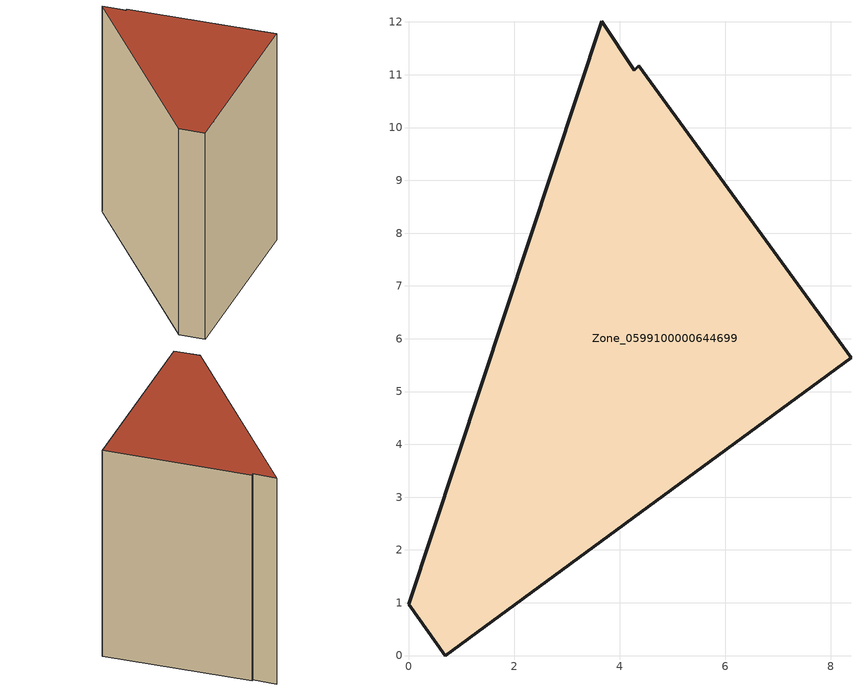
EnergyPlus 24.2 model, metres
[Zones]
Zone_0599100000644699
 floor ground (C_G): 4.36,11.17 8.38,5.64 0.69,0 0,0.97 3.66,12.01 4.27,11.09 z0
 wall outside (C_F): 0.69,0 8.38,5.64 4.36,11.17 4.27,11.09 3.66,12.01 0,0.97 0.69,0 z0:10.08
 roof outside (C_R): 8.38,5.64 4.36,11.17 4.27,11.09 3.66,12.01 0,0.97 0.69,0 z10.08
[BUILDING]
Pand.0599100000644699: North Axis=0; Terrain=City; Loads Convergence Tolerance Value=0.04; Temperature Convergence Tolerance Value=0.4; Solar Distribution=FullExterior; Maximum Number of Warmup Days=25; Minimum Number of Warmup Days=1
[Site:Location]
Rotterdam.The.Hague.AP_ZH_NLD Design_Conditions: Latitude=51.96; Longitude=4.45; Time Zone=1; Elevation=-4.5
[SITE:GROUNDTEMPERATURE:BUILDINGSURFACE]
18, 18, 18, 18, 18, 18, 18, 18, 18, 18, 18, 18
[MATERIAL] Thermal Absorptance=0.9; Solar Absorptance=0.7; Visible Absorptance=0.7
Name | Roughness | Thickness | Conductivity | Density | Specific Heat
G.TI.1946 | MediumSmooth | 0.15 | 1 | 540 | 1210
F.TI.1946 | Rough | 0.3 | 0.857143 | 1920 | 840
R.TI.1946 | MediumRough | 0.2 | 0.1 | 1500 | 1000
[CONSTRUCTION]
C_G: G.TI.1946
C_F: F.TI.1946
C_R: R.TI.1946
[ZONE]
Zone_0599100000644699: Type=1; Multiplier=1; Ceiling Height=Autocalculate; Volume=Autocalculate; Floor Area=autocalculate; Part of Total Floor Area=Yes
[ZONEINFILTRATION:DESIGNFLOWRATE]
Infil_Zone_0599100000644699: Zone or ZoneList or Space or SpaceList=Zone_0599100000644699; Schedule=AlwaysOn; Design Flow Rate Calculation Method=Flow/Area; Flow Rate per Floor Area=0.003; Constant Term Coefficient=1; Temperature Term Coefficient=0; Velocity Term Coefficient=0; Velocity Squared Term Coefficient=0
[HVACTEMPLATE:ZONE:IDEALLOADSAIRSYSTEM]
Zone_0599100000644699: Maximum Heating Supply Air Temperature=50; Minimum Cooling Supply Air Temperature=13; Maximum Heating Supply Air Humidity Ratio=0.0156; Minimum Cooling Supply Air Humidity Ratio=0.0077; Heating Limit=NoLimit; Cooling Limit=NoLimit; Dehumidification Control Type=ConstantSensibleHeatRatio; Cooling Sensible Heat Ratio=0.7; Dehumidification Setpoint=60; Humidification Control Type=None; Humidification Setpoint=30; Outdoor Air Method=None; Outdoor Air Flow Rate per Person=0.00944; Outdoor Air Flow Rate per Zone Floor Area=0; Outdoor Air Flow Rate per Zone=0; Demand Controlled Ventilation Type=None; Outdoor Air Economizer Type=NoEconomizer; Heat Recovery Type=None; Sensible Heat Recovery Effectiveness=0.7; Latent Heat Recovery Effectiveness=0.65
[ZONECONTROL:THERMOSTAT]
ThermostatControl_Zone_0599100000644699: Zone or ZoneList=Zone_0599100000644699; Control Type Schedule=DualSetpointControlType; Control 1=Thermostat_Zone_0599100000644699; Temperature Difference Between Cutout And Setpoint=0
[THERMOSTATSETPOINT:DUALSETPOINT]
Thermostat_Zone_0599100000644699: Heating Setpoint Temperature Schedule=HeatingSetpoint_Zone_0599100000644699; Cooling Setpoint Temperature Schedule=CoolingSetpoint_Zone_0599100000644699
[SCHEDULE:COMPACT]
HeatingSetpoint_Zone_0599100000644699: Through: 12/31, For: AllDays, Until: 24:00, 21
CoolingSetpoint_Zone_0599100000644699: Through: 12/31, For: AllDays, Until: 24:00, 24
DualSetpointControlType: Through: 12/31, For: AllDays, Until: 24:00, 4
AlwaysOn: Through: 12/31, For: AllDays, Until: 24:00, 1
